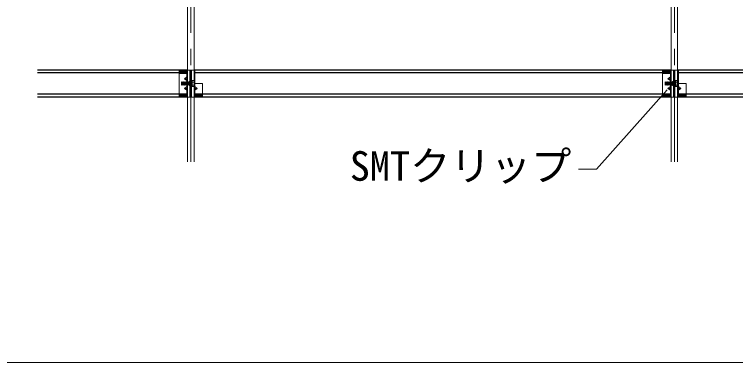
# Model space of a CAD drawing. Units: millimetres on the paper, enlarged 20 times, with parts at other scales. Extents: x -7779 to 7778, y -5419 to 5375.
# Drawn here: x 1663 to 2558, y 40 to 472 of the extents above; entities that cross this region are included whole.
import ezdxf
from ezdxf.enums import TextEntityAlignment as Align

# ---------------------------------------------------------------- set-up
doc = ezdxf.new("R2010")
doc.units = ezdxf.units.MM
doc.header["$LTSCALE"] = 20
doc.linetypes.add('CHAIN1', pattern=[8, 5, -1, 1, -1])
doc.linetypes.add('DASHED1', pattern=[1.8, 1.2, -0.6])
for name, color, linetype, lineweight in [('4-0_中心線', 4, 'CHAIN1', 9), ('4-2_野縁受け', 3, 'Continuous', 18), ('4-3_野縁', 2, 'Continuous', 25), ('4-6_文字', 7, 'Continuous', 18), ('4-A_クリップ', 7, 'Continuous', 18), ('4-B_ビス', 4, 'Continuous', 9), ('F-6_文字', 7, 'Continuous', 18)]:
    doc.layers.add(name, color=color, linetype=linetype, lineweight=lineweight)
doc.styles.add('ＭＳ ゴシック', font='')
doc.styles.get('ＭＳ ゴシック').set_extended_font_data('MS Gothic')

msp = doc.modelspace()

# ---------------------------------------------------------------- linework, layer by layer
at = {"layer": '4-0_中心線'}
for p, q in [((1881.85, 288.95), (1881.85, 2040.88)), ((2481.85, 288.95), (2481.85, 2040.88))]:
    msp.add_line(p, q, dxfattribs=at)
at = {"layer": '4-2_野縁受け'}
for p, q in [((1877.85, 288.95), (1877.85, 1925.14)), ((1885.85, 288.95), (1885.85, 1925.14)), ((2477.85, 288.95), (2477.85, 1925.14)), ((2485.85, 288.95), (2485.85, 1925.14))]:
    msp.add_line(p, q, dxfattribs=at)
at = {"layer": '4-3_野縁'}
for p, q in [((1877.85, 402.64), (1691.85, 402.64)), ((1877.85, 399.31), (1691.85, 399.31)), ((2477.85, 402.64), (1885.85, 402.64)), ((2477.85, 399.31), (1885.85, 399.31)), ((3077.85, 402.64), (2485.85, 402.64)), ((3077.85, 399.31), (2485.85, 399.31)), ((1877.85, 372.64), (1691.85, 372.64)), ((1877.85, 369.31), (1691.85, 369.31)), ((2477.85, 372.64), (1885.85, 372.64)), ((2477.85, 369.31), (1885.85, 369.31)), ((3077.85, 372.64), (2485.85, 372.64)), ((3077.85, 369.31), (2485.85, 369.31))]:
    msp.add_line(p, q, dxfattribs=at)
at = {"layer": '4-6_文字'}
for p, q in [((2472.73, 378.31), (2385.15, 279.68)), ((2385.15, 279.68), (2363.05, 279.68))]:
    msp.add_line(p, q, dxfattribs=at)
at = {"layer": '4-A_クリップ'}
for p, q in [((1867.32, 401.43), (1867.32, 385.97)), ((1876.25, 399.74), (1867.32, 399.74)), ((1867.32, 398.64), (1876.25, 398.64)), ((1875.72, 401.96), (1867.85, 401.96)), ((1875.72, 400.77), (1867.85, 400.77)), ((1873.93, 391.97), (1876.92, 394.14)), ((1876.25, 401.38), (1876.25, 398.64)), ((1876.25, 398.64), (1876.92, 398.64)), ((1876.92, 402.64), (1881.85, 402.64)), ((1876.92, 402.64), (1876.92, 385.97)), ((1880.79, 402.64), (1880.79, 385.97)), ((1886.79, 402.64), (1881.85, 402.64)), ((1881.85, 402.64), (1881.85, 385.97)), ((1881.85, 402.64), (1881.85, 385.97)), ((1882.65, 369.31), (1882.65, 402.64)), ((1886.79, 402.64), (1886.79, 385.97)), ((2467.32, 401.43), (2467.32, 385.97)), ((2476.25, 399.74), (2467.32, 399.74)), ((2467.32, 398.64), (2476.25, 398.64)), ((2475.72, 401.96), (2467.85, 401.96)), ((2475.72, 400.77), (2467.85, 400.77)), ((2473.93, 391.97), (2476.92, 394.14)), ((2476.25, 401.38), (2476.25, 398.64)), ((2476.25, 398.64), (2476.92, 398.64)), ((2476.92, 402.64), (2481.85, 402.64)), ((2476.92, 402.64), (2476.92, 385.97)), ((2480.79, 402.64), (2480.79, 385.97)), ((2486.79, 402.64), (2481.85, 402.64)), ((2481.85, 402.64), (2481.85, 385.97)), ((2481.85, 402.64), (2481.85, 385.97)), ((2482.65, 369.31), (2482.65, 402.64)), ((2486.79, 402.64), (2486.79, 385.97)), ((1867.32, 370.52), (1867.32, 385.97)), ((1873.93, 391.97), (1876.92, 389.81)), ((1873.93, 391.97), (1876.92, 391.97)), ((1876.92, 369.31), (1876.92, 385.97)), ((1879.72, 388.47), (1879.72, 383.47)), ((1879.72, 388.47), (1880.79, 388.47)), ((1880.79, 369.31), (1880.79, 385.97)), ((1881.85, 369.31), (1881.85, 385.97)), ((1881.85, 369.31), (1881.85, 385.97)), ((1886.79, 369.31), (1886.79, 385.97)), ((1886.79, 385.97), (1896.39, 385.97)), ((1896.39, 370.52), (1896.39, 385.97)), ((2467.32, 370.52), (2467.32, 385.97)), ((2473.93, 391.97), (2476.92, 389.81)), ((2473.93, 391.97), (2476.92, 391.97)), ((2476.92, 369.31), (2476.92, 385.97)), ((2479.72, 388.47), (2479.72, 383.47)), ((2479.72, 388.47), (2480.79, 388.47)), ((2480.79, 369.31), (2480.79, 385.97)), ((2481.85, 369.31), (2481.85, 385.97)), ((2481.85, 369.31), (2481.85, 385.97)), ((2486.79, 369.31), (2486.79, 385.97)), ((2486.79, 385.97), (2496.39, 385.97)), ((2496.39, 370.52), (2496.39, 385.97)), ((1873.93, 379.97), (1876.92, 382.14)), ((1873.93, 379.97), (1876.92, 377.81)), ((1873.93, 379.97), (1876.92, 379.97)), ((1879.72, 383.47), (1880.79, 383.47)), ((1889.77, 379.97), (1886.79, 382.14)), ((1889.77, 379.97), (1886.79, 379.97)), ((1889.77, 379.97), (1886.79, 377.81)), ((2473.93, 379.97), (2476.92, 382.14)), ((2473.93, 379.97), (2476.92, 377.81)), ((2473.93, 379.97), (2476.92, 379.97)), ((2479.72, 383.47), (2480.79, 383.47)), ((2489.77, 379.97), (2486.79, 382.14)), ((2489.77, 379.97), (2486.79, 379.97)), ((2489.77, 379.97), (2486.79, 377.81)), ((1867.32, 373.31), (1876.25, 373.31)), ((1876.25, 372.21), (1867.32, 372.21)), ((1875.72, 371.18), (1867.85, 371.18)), ((1875.72, 369.98), (1867.85, 369.98)), ((1876.25, 370.57), (1876.25, 373.31)), ((1876.25, 370.57), (1876.25, 373.31)), ((1876.25, 373.31), (1876.92, 373.31)), ((1876.92, 369.31), (1881.85, 369.31)), ((1886.79, 369.31), (1881.85, 369.31)), ((1887.45, 373.31), (1886.79, 373.31)), ((1887.45, 370.57), (1887.45, 373.31)), ((1896.39, 373.31), (1887.45, 373.31)), ((1887.45, 372.21), (1896.39, 372.21)), ((1887.99, 371.18), (1895.85, 371.18)), ((1887.99, 369.98), (1895.85, 369.98)), ((2467.32, 373.31), (2476.25, 373.31)), ((2476.25, 372.21), (2467.32, 372.21)), ((2475.72, 371.18), (2467.85, 371.18)), ((2475.72, 369.98), (2467.85, 369.98)), ((2476.25, 370.57), (2476.25, 373.31)), ((2476.25, 370.57), (2476.25, 373.31)), ((2476.25, 373.31), (2476.92, 373.31)), ((2476.92, 369.31), (2481.85, 369.31)), ((2486.79, 369.31), (2481.85, 369.31)), ((2487.45, 373.31), (2486.79, 373.31)), ((2487.45, 370.57), (2487.45, 373.31)), ((2496.39, 373.31), (2487.45, 373.31)), ((2487.45, 372.21), (2496.39, 372.21)), ((2487.99, 371.18), (2495.85, 371.18)), ((2487.99, 369.98), (2495.85, 369.98))]:
    msp.add_line(p, q, dxfattribs=at)
at = {"layer": '4-A_クリップ', "linetype": 'DASHED1'}
for p, q in [((1879.72, 387.74), (1881.85, 387.74)), ((1882.65, 388.31), (1881.85, 388.31)), ((2479.72, 387.74), (2481.85, 387.74)), ((2482.65, 388.31), (2481.85, 388.31)), ((1879.72, 384.21), (1881.85, 384.21)), ((1882.65, 383.64), (1881.85, 383.64)), ((2479.72, 384.21), (2481.85, 384.21)), ((2482.65, 383.64), (2481.85, 383.64))]:
    msp.add_line(p, q, dxfattribs=at)
at = {"layer": '4-A_クリップ'}
for centre, start, end in [((1867.85, 401.43), 90, 180), ((1867.85, 400.24), 90, 180), ((1875.72, 401.43), 0, 90), ((1875.72, 400.24), 0, 90), ((2467.85, 401.43), 90, 180), ((2467.85, 400.24), 90, 180), ((2475.72, 401.43), 0, 90), ((2475.72, 400.24), 0, 90), ((1867.85, 371.71), 180, 270), ((1867.85, 370.52), 180, 270), ((1875.72, 371.71), 270, 0), ((1875.72, 370.52), 270, 0), ((1887.99, 371.71), 180, 270), ((1887.99, 370.52), 180, 270), ((1895.85, 371.71), 270, 0), ((1895.85, 370.52), 270, 0), ((2467.85, 371.71), 180, 270), ((2467.85, 370.52), 180, 270), ((2475.72, 371.71), 270, 0), ((2475.72, 370.52), 270, 0), ((2487.99, 371.71), 180, 270), ((2487.99, 370.52), 180, 270), ((2495.85, 371.71), 270, 0), ((2495.85, 370.52), 270, 0)]:
    msp.add_arc(centre, 0.533, start, end, dxfattribs=at)
at = {"layer": '4-B_ビス'}
for p, q in [((1870.39, 387.89), (1870.47, 387.97)), ((1870.39, 384.14), (1870.39, 387.89)), ((1870.47, 387.97), (1870.72, 387.72)), ((1870.47, 384.22), (1870.72, 387.72)), ((1870.72, 384.22), (1870.97, 387.72)), ((1871.22, 384.22), (1871.47, 387.72)), ((1871.47, 384.22), (1871.72, 387.72)), ((1871.97, 384.22), (1872.22, 387.72)), ((1872.22, 384.22), (1872.47, 387.72)), ((1872.72, 384.22), (1872.97, 387.72)), ((1872.97, 384.22), (1873.22, 387.72)), ((1873.47, 384.22), (1873.72, 387.72)), ((1873.72, 384.22), (1873.97, 387.72)), ((1874.22, 384.22), (1874.47, 387.72)), ((1874.47, 384.22), (1874.72, 387.72)), ((1874.97, 384.22), (1875.22, 387.72)), ((1875.22, 384.22), (1875.47, 387.72)), ((1875.72, 384.22), (1875.97, 387.72)), ((1875.97, 384.22), (1876.22, 387.72)), ((1876.47, 384.22), (1876.72, 387.72)), ((1876.72, 384.22), (1876.97, 387.72)), ((1876.72, 387.72), (1876.97, 387.72)), ((1877.22, 384.22), (1877.47, 387.72)), ((1877.47, 384.22), (1877.72, 387.72)), ((1877.97, 384.22), (1878.22, 387.72)), ((1878.22, 384.22), (1878.47, 387.72)), ((1878.72, 384.22), (1878.97, 387.72)), ((1878.97, 384.22), (1879.22, 387.72)), ((1879.47, 384.22), (1879.72, 387.72)), ((1879.72, 384.22), (1879.97, 387.72)), ((1880.22, 384.22), (1880.47, 387.72)), ((1880.47, 384.22), (1880.72, 387.72)), ((1880.97, 384.22), (1881.22, 387.72)), ((1881.22, 384.22), (1881.47, 387.72)), ((1881.72, 387.97), (1881.73, 387.97)), ((1881.72, 384.22), (1881.72, 387.97)), ((1882.65, 387.72), (1881.72, 387.72)), ((1883.72, 389.7), (1882.65, 389.7)), ((1883.72, 386.14), (1882.65, 386.14)), ((1883.72, 385.8), (1882.65, 385.8)), ((1883.72, 382.2), (1883.72, 389.74)), ((1885.99, 389.74), (1883.72, 389.74)), ((1885.99, 387.85), (1883.72, 387.85)), ((1885.99, 389.74), (1886.45, 388.97)), ((1886.45, 382.97), (1886.45, 388.97)), ((2470.39, 387.89), (2470.47, 387.97)), ((2470.39, 384.14), (2470.39, 387.89)), ((2470.47, 387.97), (2470.72, 387.72)), ((2470.47, 384.22), (2470.72, 387.72)), ((2470.72, 384.22), (2470.97, 387.72)), ((2471.22, 384.22), (2471.47, 387.72)), ((2471.47, 384.22), (2471.72, 387.72)), ((2471.97, 384.22), (2472.22, 387.72)), ((2472.22, 384.22), (2472.47, 387.72)), ((2472.72, 384.22), (2472.97, 387.72)), ((2472.97, 384.22), (2473.22, 387.72)), ((2473.47, 384.22), (2473.72, 387.72)), ((2473.72, 384.22), (2473.97, 387.72)), ((2474.22, 384.22), (2474.47, 387.72)), ((2474.47, 384.22), (2474.72, 387.72)), ((2474.97, 384.22), (2475.22, 387.72)), ((2475.22, 384.22), (2475.47, 387.72)), ((2475.72, 384.22), (2475.97, 387.72)), ((2475.97, 384.22), (2476.22, 387.72)), ((2476.47, 384.22), (2476.72, 387.72)), ((2476.72, 384.22), (2476.97, 387.72)), ((2476.72, 387.72), (2476.97, 387.72)), ((2477.22, 384.22), (2477.47, 387.72)), ((2477.47, 384.22), (2477.72, 387.72)), ((2477.97, 384.22), (2478.22, 387.72)), ((2478.22, 384.22), (2478.47, 387.72)), ((2478.72, 384.22), (2478.97, 387.72)), ((2478.97, 384.22), (2479.22, 387.72)), ((2479.47, 384.22), (2479.72, 387.72)), ((2479.72, 384.22), (2479.97, 387.72)), ((2480.22, 384.22), (2480.47, 387.72)), ((2480.47, 384.22), (2480.72, 387.72)), ((2480.97, 384.22), (2481.22, 387.72)), ((2481.22, 384.22), (2481.47, 387.72)), ((2481.72, 387.97), (2481.73, 387.97)), ((2481.72, 384.22), (2481.72, 387.97)), ((2482.65, 387.72), (2481.72, 387.72)), ((2483.72, 389.7), (2482.65, 389.7)), ((2483.72, 386.14), (2482.65, 386.14)), ((2483.72, 385.8), (2482.65, 385.8)), ((2483.72, 382.2), (2483.72, 389.74)), ((2485.99, 389.74), (2483.72, 389.74)), ((2485.99, 387.85), (2483.72, 387.85)), ((2485.99, 389.74), (2486.45, 388.97)), ((2486.45, 382.97), (2486.45, 388.97)), ((1870.39, 384.14), (1870.47, 384.22)), ((1871.22, 384.22), (1871.47, 384.22)), ((1871.47, 384.22), (1871.72, 383.97)), ((1871.72, 383.97), (1871.97, 384.22)), ((1876.47, 384.22), (1876.72, 384.22)), ((1876.72, 384.22), (1876.97, 383.97)), ((1876.97, 383.97), (1877.22, 384.22)), ((1882.65, 384.22), (1881.72, 384.22)), ((1885.99, 384.09), (1883.72, 384.09)), ((1885.99, 382.2), (1883.72, 382.2)), ((1885.99, 382.2), (1886.45, 382.97)), ((2470.39, 384.14), (2470.47, 384.22)), ((2471.22, 384.22), (2471.47, 384.22)), ((2471.47, 384.22), (2471.72, 383.97)), ((2471.72, 383.97), (2471.97, 384.22)), ((2476.47, 384.22), (2476.72, 384.22)), ((2476.72, 384.22), (2476.97, 383.97)), ((2476.97, 383.97), (2477.22, 384.22)), ((2482.65, 384.22), (2481.72, 384.22)), ((2485.99, 384.09), (2483.72, 384.09)), ((2485.99, 382.2), (2483.72, 382.2)), ((2485.99, 382.2), (2486.45, 382.97))]:
    msp.add_line(p, q, dxfattribs=at)
for points in [[(1870.72, 387.72), (1870.97, 387.72), (1871.22, 387.97)], [(1871.22, 387.97), (1871.47, 387.72), (1871.72, 387.72)], [(1871.72, 387.72), (1871.97, 387.97), (1872.22, 387.72)], [(1872.22, 387.72), (1872.47, 387.72), (1872.72, 387.97), (1872.97, 387.72)], [(1872.97, 387.72), (1873.22, 387.72), (1873.47, 387.97), (1873.72, 387.72)], [(1873.72, 387.72), (1873.97, 387.72), (1874.22, 387.97), (1874.47, 387.72)], [(1874.47, 387.72), (1874.72, 387.72), (1874.97, 387.97), (1875.22, 387.72)], [(1875.22, 387.72), (1875.47, 387.72), (1875.72, 387.97), (1875.97, 387.72)], [(1875.97, 387.72), (1876.22, 387.72), (1876.47, 387.97), (1876.72, 387.72)], [(1876.97, 387.72), (1877.22, 387.97), (1877.47, 387.72)], [(1877.47, 387.72), (1877.72, 387.72), (1877.97, 387.97), (1878.22, 387.72)], [(1878.22, 387.72), (1878.47, 387.72), (1878.72, 387.97), (1878.97, 387.72)], [(1878.97, 387.72), (1879.22, 387.72), (1879.47, 387.97), (1879.72, 387.72)], [(1879.72, 387.72), (1879.97, 387.72), (1880.22, 387.97), (1880.47, 387.72)], [(1880.47, 387.72), (1880.72, 387.72), (1880.97, 387.97), (1881.22, 387.72)], [(1881.22, 387.72), (1881.47, 387.72), (1881.72, 387.97)], [(1882.65, 389.7), (1882.65, 382.24), (1883.72, 382.24)], [(2470.72, 387.72), (2470.97, 387.72), (2471.22, 387.97)], [(2471.22, 387.97), (2471.47, 387.72), (2471.72, 387.72)], [(2471.72, 387.72), (2471.97, 387.97), (2472.22, 387.72)], [(2472.22, 387.72), (2472.47, 387.72), (2472.72, 387.97), (2472.97, 387.72)], [(2472.97, 387.72), (2473.22, 387.72), (2473.47, 387.97), (2473.72, 387.72)], [(2473.72, 387.72), (2473.97, 387.72), (2474.22, 387.97), (2474.47, 387.72)], [(2474.47, 387.72), (2474.72, 387.72), (2474.97, 387.97), (2475.22, 387.72)], [(2475.22, 387.72), (2475.47, 387.72), (2475.72, 387.97), (2475.97, 387.72)], [(2475.97, 387.72), (2476.22, 387.72), (2476.47, 387.97), (2476.72, 387.72)], [(2476.97, 387.72), (2477.22, 387.97), (2477.47, 387.72)], [(2477.47, 387.72), (2477.72, 387.72), (2477.97, 387.97), (2478.22, 387.72)], [(2478.22, 387.72), (2478.47, 387.72), (2478.72, 387.97), (2478.97, 387.72)], [(2478.97, 387.72), (2479.22, 387.72), (2479.47, 387.97), (2479.72, 387.72)], [(2479.72, 387.72), (2479.97, 387.72), (2480.22, 387.97), (2480.47, 387.72)], [(2480.47, 387.72), (2480.72, 387.72), (2480.97, 387.97), (2481.22, 387.72)], [(2481.22, 387.72), (2481.47, 387.72), (2481.72, 387.97)], [(2482.65, 389.7), (2482.65, 382.24), (2483.72, 382.24)], [(1870.47, 384.22), (1870.72, 384.22), (1870.97, 383.97), (1871.22, 384.22)], [(1871.97, 384.22), (1872.22, 384.22), (1872.47, 383.97), (1872.72, 384.22)], [(1872.72, 384.22), (1872.97, 384.22), (1873.22, 383.97), (1873.47, 384.22)], [(1873.47, 384.22), (1873.72, 384.22), (1873.97, 383.97), (1874.22, 384.22)], [(1874.22, 384.22), (1874.47, 384.22), (1874.72, 383.97), (1874.97, 384.22)], [(1874.97, 384.22), (1875.22, 384.22), (1875.47, 383.97), (1875.72, 384.22)], [(1875.72, 384.22), (1875.97, 384.22), (1876.22, 383.97), (1876.47, 384.22)], [(1877.22, 384.22), (1877.47, 384.22), (1877.72, 383.97), (1877.97, 384.22)], [(1877.97, 384.22), (1878.22, 384.22), (1878.47, 383.97), (1878.72, 384.22)], [(1878.72, 384.22), (1878.97, 384.22), (1879.22, 383.97), (1879.47, 384.22)], [(1879.47, 384.22), (1879.72, 384.22), (1879.97, 383.97), (1880.22, 384.22)], [(1880.22, 384.22), (1880.47, 384.22), (1880.72, 383.97), (1880.97, 384.22)], [(1880.97, 384.22), (1881.22, 384.22), (1881.47, 383.97), (1881.72, 384.22)], [(2470.47, 384.22), (2470.72, 384.22), (2470.97, 383.97), (2471.22, 384.22)], [(2471.97, 384.22), (2472.22, 384.22), (2472.47, 383.97), (2472.72, 384.22)], [(2472.72, 384.22), (2472.97, 384.22), (2473.22, 383.97), (2473.47, 384.22)], [(2473.47, 384.22), (2473.72, 384.22), (2473.97, 383.97), (2474.22, 384.22)], [(2474.22, 384.22), (2474.47, 384.22), (2474.72, 383.97), (2474.97, 384.22)], [(2474.97, 384.22), (2475.22, 384.22), (2475.47, 383.97), (2475.72, 384.22)], [(2475.72, 384.22), (2475.97, 384.22), (2476.22, 383.97), (2476.47, 384.22)], [(2477.22, 384.22), (2477.47, 384.22), (2477.72, 383.97), (2477.97, 384.22)], [(2477.97, 384.22), (2478.22, 384.22), (2478.47, 383.97), (2478.72, 384.22)], [(2478.72, 384.22), (2478.97, 384.22), (2479.22, 383.97), (2479.47, 384.22)], [(2479.47, 384.22), (2479.72, 384.22), (2479.97, 383.97), (2480.22, 384.22)], [(2480.22, 384.22), (2480.47, 384.22), (2480.72, 383.97), (2480.97, 384.22)], [(2480.97, 384.22), (2481.22, 384.22), (2481.47, 383.97), (2481.72, 384.22)]]:
    msp.add_lwpolyline(points, dxfattribs=at)
for centre, radius, start, end in [((1884.46, 388.8), 1.8, 328.37726, 31.62274), ((1879.47, 385.97), 6.78, 343.88179, 16.11821), ((2484.46, 388.8), 1.8, 328.37726, 31.62274), ((2479.47, 385.97), 6.78, 343.88179, 16.11821), ((1884.46, 383.15), 1.8, 328.37726, 31.62274), ((2484.46, 383.15), 1.8, 328.37726, 31.62274)]:
    msp.add_arc(centre, radius, start, end, dxfattribs=at)
at = {"layer": 'F-6_文字', "color": 3}
msp.add_line((77.51, 39.83), (7637.51, 39.83), dxfattribs=at)

# ---------------------------------------------------------------- texts
at = {"layer": '4-6_文字', "style": 'ＭＳ ゴシック'}
msp.add_text('SMTクリップ', height=36.66, dxfattribs=at).set_placement((2079.14, 254.42), align=Align.BOTTOM_LEFT)

doc.saveas('drawing.dxf')
